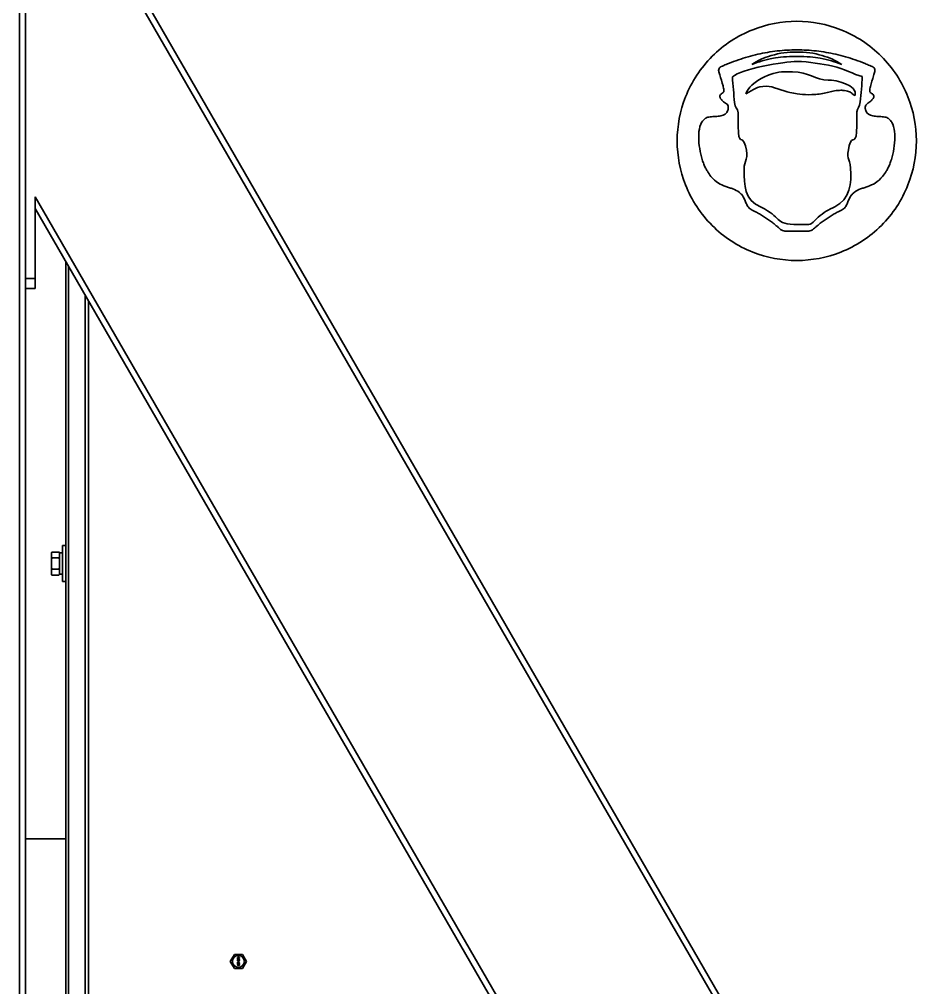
# Model space of a CAD drawing. Header units: millimetres. Extents: x 32496 to 166256, y 3504 to 23939.
# Drawn here: x 47928.6 to 48378.8, y 15483.6 to 15969.3 of the extents above; entities that cross this region are included whole.
import ezdxf

# ---------------------------------------------------------------- set-up
doc = ezdxf.new("R2010")
doc.units = ezdxf.units.MM
doc.layers.get('0').update_dxf_attribs({"lineweight": 35})

msp = doc.modelspace()

# ---------------------------------------------------------------- linework, layer by layer
at = {"linetype": 'Continuous'}
for p, q in [((47928.64, 17722.349), (47928.64, 15203.349)), ((47931.64, 15834.813), (47931.64, 16113.936)), ((47936.64, 16074.374), (48436.64, 15208.349)), ((47936.64, 16068.374), (48433.176, 15208.349)), ((48316.54, 15943.025), (48312.14, 15943.025)), ((47936.64, 15880.374), (48324.634, 15208.349)), ((47936.64, 15834.374), (47936.64, 15880.374)), ((47936.64, 15874.374), (48321.17, 15208.349)), ((47951.94, 15698.994), (47951.94, 15847.874)), ((47953.34, 15845.449), (47953.34, 15308.349)), ((47931.64, 15839.374), (47936.64, 15839.374)), ((47931.64, 15834.813), (47931.64, 15203.349)), ((47931.64, 15834.374), (47936.64, 15834.374)), ((47961.64, 15308.349), (47961.64, 15831.073)), ((47963.34, 15828.128), (47963.34, 15308.349)), ((47951.94, 15705.349), (47950.34, 15705.349)), ((47950.34, 15705.349), (47950.34, 15687.349)), ((47944.74, 15701.822), (47945.011, 15702.093)), ((47944.74, 15690.875), (47944.74, 15701.822)), ((47945.04, 15702.122), (47945.011, 15702.093)), ((47948.44, 15702.122), (47945.04, 15702.122)), ((47948.44, 15699.28), (47945.04, 15699.28)), ((47948.44, 15702.122), (47948.469, 15702.093)), ((47948.74, 15701.822), (47948.469, 15702.093)), ((47948.74, 15690.875), (47948.74, 15701.822)), ((47950.34, 15701.699), (47948.74, 15701.699)), ((47951.94, 15693.73), (47951.94, 15698.994)), ((47948.44, 15693.506), (47945.04, 15693.506)), ((47951.94, 15448.994), (47951.94, 15693.73)), ((47944.74, 15690.875), (47945.011, 15690.604)), ((47948.44, 15690.575), (47945.04, 15690.575)), ((47948.74, 15690.875), (47948.469, 15690.604)), ((47950.34, 15690.999), (47948.74, 15690.999)), ((47951.94, 15687.349), (47950.34, 15687.349)), ((47931.64, 15558.349), (47951.94, 15558.349)), ((48034.471, 15496.789), (48036.492, 15500.289)), ((48040.534, 15500.289), (48036.492, 15500.289)), ((48038.013, 15498.889), (48039.013, 15498.889)), ((48038.013, 15498.764), (48038.013, 15498.889)), ((48038.8, 15498.764), (48038.013, 15498.764)), ((48038.8, 15498.764), (48038.013, 15498.472)), ((48038.013, 15498.305), (48038.013, 15498.472)), ((48038.119, 15498.389), (48039.013, 15498.701)), ((48039.013, 15498.076), (48038.119, 15498.389)), ((48039.013, 15498.889), (48039.013, 15498.701)), ((48040.534, 15500.289), (48042.554, 15496.789)), ((48036.492, 15493.289), (48034.471, 15496.789)), ((48038.013, 15498.305), (48038.8, 15498.014)), ((48038.013, 15498.014), (48038.8, 15498.014)), ((48038.013, 15497.889), (48038.013, 15498.014)), ((48039.013, 15497.889), (48038.013, 15497.889)), ((48038.034, 15497.493), (48038.013, 15497.389)), ((48038.013, 15497.284), (48038.013, 15497.389)), ((48038.013, 15497.284), (48038.034, 15497.18)), ((48038.013, 15496.347), (48038.119, 15496.347)), ((48038.013, 15495.597), (48038.013, 15496.347)), ((48038.119, 15495.597), (48038.013, 15495.597)), ((48038.034, 15495.18), (48038.013, 15495.055)), ((48038.013, 15495.055), (48038.034, 15494.93)), ((48038.098, 15497.597), (48038.034, 15497.493)), ((48038.034, 15497.18), (48038.098, 15497.076)), ((48038.098, 15495.284), (48038.034, 15495.18)), ((48038.034, 15494.93), (48038.098, 15494.826)), ((48038.183, 15497.659), (48038.098, 15497.597)), ((48038.098, 15497.076), (48038.183, 15497.014)), ((48038.162, 15495.347), (48038.098, 15495.284)), ((48038.098, 15494.826), (48038.162, 15494.764)), ((48038.119, 15497.409), (48038.141, 15497.472)), ((48038.119, 15497.409), (48038.119, 15497.264)), ((48038.141, 15497.201), (48038.119, 15497.264)), ((48038.651, 15495.764), (48038.119, 15496.347)), ((48038.119, 15496.18), (48038.587, 15495.659)), ((48038.119, 15496.18), (48038.119, 15495.597)), ((48038.119, 15495.055), (48038.141, 15495.159)), ((48038.141, 15494.951), (48038.119, 15495.055)), ((48038.141, 15497.472), (48038.183, 15497.534)), ((48038.183, 15497.139), (48038.141, 15497.201)), ((48038.141, 15495.159), (48038.183, 15495.222)), ((48038.183, 15494.889), (48038.141, 15494.951)), ((48038.247, 15495.389), (48038.162, 15495.347)), ((48038.162, 15494.764), (48038.247, 15494.722)), ((48038.289, 15497.701), (48038.183, 15497.659)), ((48038.183, 15497.534), (48038.247, 15497.576)), ((48038.247, 15497.097), (48038.183, 15497.139)), ((48038.183, 15497.014), (48038.289, 15496.972)), ((48038.183, 15495.222), (48038.311, 15495.305)), ((48038.311, 15494.805), (48038.183, 15494.889)), ((48038.247, 15497.576), (48038.311, 15497.597)), ((48038.311, 15497.076), (48038.247, 15497.097)), ((48038.311, 15495.409), (48038.247, 15495.389)), ((48038.247, 15494.722), (48038.311, 15494.701)), ((48038.438, 15497.722), (48038.289, 15497.701)), ((48038.396, 15496.972), (48038.289, 15496.972)), ((48038.375, 15497.597), (48038.311, 15497.597)), ((48038.311, 15497.076), (48038.375, 15497.076)), ((48038.417, 15495.43), (48038.311, 15495.409)), ((48038.311, 15495.305), (48038.438, 15495.326)), ((48038.438, 15494.784), (48038.311, 15494.805)), ((48038.311, 15494.701), (48038.417, 15494.68)), ((48038.332, 15496.68), (48038.481, 15496.68)), ((48038.332, 15496.639), (48038.332, 15496.68)), ((48038.481, 15496.639), (48038.332, 15496.639)), ((48038.375, 15497.597), (48038.438, 15497.576)), ((48038.438, 15497.097), (48038.375, 15497.076)), ((48038.396, 15496.805), (48038.375, 15496.784)), ((48038.375, 15496.784), (48038.481, 15496.68)), ((48038.481, 15496.639), (48038.375, 15496.534)), ((48038.375, 15496.534), (48038.396, 15496.514)), ((48038.396, 15496.972), (48038.502, 15497.014)), ((48038.523, 15496.68), (48038.396, 15496.805)), ((48038.396, 15496.514), (48038.523, 15496.639)), ((48038.417, 15495.43), (48038.609, 15495.43)), ((48038.609, 15494.68), (48038.417, 15494.68)), ((48038.438, 15497.722), (48038.587, 15497.722)), ((48038.438, 15497.576), (48038.481, 15497.534)), ((48038.481, 15497.139), (48038.438, 15497.097)), ((48038.587, 15495.326), (48038.438, 15495.326)), ((48038.438, 15494.784), (48038.587, 15494.784)), ((48038.481, 15497.534), (48038.523, 15497.472)), ((48038.523, 15497.201), (48038.481, 15497.139)), ((48038.502, 15497.014), (48038.566, 15497.076)), ((48038.523, 15497.472), (48038.545, 15497.409)), ((48038.545, 15497.264), (48038.523, 15497.201)), ((48038.651, 15496.805), (48038.523, 15496.68)), ((48038.523, 15496.639), (48038.651, 15496.514)), ((48038.587, 15497.618), (48038.545, 15497.618)), ((48038.63, 15497.493), (48038.545, 15497.618)), ((48038.545, 15497.264), (48038.545, 15497.409)), ((48038.566, 15497.076), (48038.63, 15497.18)), ((48038.566, 15496.68), (48038.672, 15496.784)), ((48038.566, 15496.68), (48038.715, 15496.68)), ((48038.715, 15496.639), (48038.566, 15496.639)), ((48038.672, 15496.534), (48038.566, 15496.639)), ((48038.736, 15497.701), (48038.587, 15497.722)), ((48038.587, 15497.618), (48038.715, 15497.597)), ((48038.587, 15495.659), (48038.651, 15495.618)), ((48038.587, 15495.326), (48038.715, 15495.305)), ((48038.715, 15494.805), (48038.587, 15494.784)), ((48038.715, 15495.409), (48038.609, 15495.43)), ((48038.609, 15494.68), (48038.715, 15494.701)), ((48038.651, 15497.389), (48038.63, 15497.493)), ((48038.63, 15497.18), (48038.651, 15497.284)), ((48038.651, 15497.389), (48038.651, 15497.284)), ((48038.672, 15496.784), (48038.651, 15496.805)), ((48038.651, 15496.514), (48038.672, 15496.534)), ((48038.736, 15495.722), (48038.651, 15495.764)), ((48038.651, 15495.618), (48038.736, 15495.597)), ((48038.715, 15497.597), (48038.779, 15497.576)), ((48038.715, 15496.68), (48038.715, 15496.639)), ((48038.779, 15495.389), (48038.715, 15495.409)), ((48038.715, 15495.305), (48038.843, 15495.222)), ((48038.843, 15494.889), (48038.715, 15494.805)), ((48038.715, 15494.701), (48038.779, 15494.722)), ((48038.843, 15497.659), (48038.736, 15497.701)), ((48038.736, 15495.722), (48038.779, 15495.722)), ((48038.779, 15495.597), (48038.736, 15495.597)), ((48038.779, 15497.576), (48038.843, 15497.534)), ((48038.843, 15497.159), (48038.779, 15497.118)), ((48038.779, 15497.014), (48038.779, 15497.118)), ((48038.779, 15497.014), (48038.843, 15497.034)), ((48038.864, 15496.305), (48038.779, 15496.326)), ((48038.779, 15496.222), (48038.779, 15496.326)), ((48038.779, 15496.222), (48038.843, 15496.18)), ((48038.843, 15495.764), (48038.779, 15495.722)), ((48038.779, 15495.597), (48038.864, 15495.618)), ((48038.864, 15495.347), (48038.779, 15495.389)), ((48038.779, 15494.722), (48038.864, 15494.764)), ((48038.928, 15497.597), (48038.843, 15497.659)), ((48038.843, 15497.534), (48038.885, 15497.472)), ((48038.885, 15497.222), (48038.843, 15497.159)), ((48038.843, 15497.034), (48038.928, 15497.097)), ((48038.843, 15496.18), (48038.885, 15496.118)), ((48038.885, 15495.826), (48038.843, 15495.764)), ((48038.843, 15495.222), (48038.885, 15495.159)), ((48038.885, 15494.951), (48038.843, 15494.889)), ((48038.949, 15496.222), (48038.864, 15496.305)), ((48038.864, 15495.618), (48038.949, 15495.701)), ((48038.928, 15495.284), (48038.864, 15495.347)), ((48038.864, 15494.764), (48038.928, 15494.826)), ((48038.885, 15497.472), (48038.906, 15497.409)), ((48038.906, 15497.284), (48038.885, 15497.222)), ((48038.885, 15496.118), (48038.906, 15496.014)), ((48038.906, 15495.93), (48038.885, 15495.826)), ((48038.885, 15495.159), (48038.906, 15495.055)), ((48038.906, 15495.055), (48038.885, 15494.951)), ((48038.906, 15497.284), (48038.906, 15497.409)), ((48038.906, 15495.93), (48038.906, 15496.014)), ((48038.992, 15497.493), (48038.928, 15497.597)), ((48038.928, 15497.097), (48038.992, 15497.201)), ((48038.992, 15495.18), (48038.928, 15495.284)), ((48038.928, 15494.826), (48038.992, 15494.93)), ((48038.992, 15496.139), (48038.949, 15496.222)), ((48038.949, 15495.701), (48038.992, 15495.784)), ((48039.013, 15497.389), (48038.992, 15497.493)), ((48038.992, 15497.201), (48039.013, 15497.305)), ((48039.013, 15495.993), (48038.992, 15496.139)), ((48038.992, 15495.784), (48039.013, 15495.909)), ((48039.013, 15495.055), (48038.992, 15495.18)), ((48038.992, 15494.93), (48039.013, 15495.055)), ((48039.013, 15498.076), (48039.013, 15497.889)), ((48039.013, 15497.389), (48039.013, 15497.305)), ((48039.013, 15495.993), (48039.013, 15495.909)), ((48042.554, 15496.789), (48040.534, 15493.289)), ((48036.492, 15493.289), (48040.534, 15493.289))]:
    msp.add_line(p, q, dxfattribs=at)
msp.add_circle((48038.513, 15496.789), 3, dxfattribs=at)
for centre, radius, start, end in [((47947.554, 15693.165), 3.606, 218.71028, 219.13391), ((47948.877, 15694.355), 5.386, 224.12457, 224.56524), ((47944.604, 15694.354), 5.384, 315.43477, 315.87545), ((47945.925, 15693.166), 3.607, 320.8641, 321.28972)]:
    msp.add_arc(centre, radius, start, end, dxfattribs=at)
for points, knots in [([(48378.64, 15908.349), (48378.64, 15915.887), (48375.646, 15931.593), (48362.263, 15951.971), (48341.885, 15965.354), (48318.64, 15969.786), (48295.396, 15965.355), (48275.017, 15951.972), (48261.635, 15931.595), (48258.64, 15915.89), (48258.64, 15908.352)], [0, 0, 0, 0, 0.1199934, 0.2500019, 0.3800171, 0.5000177, 0.6200103, 0.750015, 0.8800253, 1, 1, 1, 1]), ([(48284.09, 15923.756), (48284.169, 15924.042), (48284.278, 15924.558), (48284.333, 15925.446), (48284.086, 15926.35), (48283.323, 15927.068), (48282.394, 15927.641), (48281.666, 15928.163), (48281.143, 15928.678), (48280.717, 15929.14), (48280.292, 15929.706), (48280.01, 15930.338), (48279.963, 15931.047), (48280.432, 15931.739), (48281.112, 15932.19), (48281.72, 15932.594), (48281.97, 15932.91), (48282.085, 15933.268), (48282.073, 15933.986), (48281.917, 15934.93), (48281.341, 15937.355), (48280.379, 15940.14), (48279.702, 15942.444), (48279.516, 15943.138), (48279.444, 15943.532), (48279.408, 15944.001), (48279.576, 15944.685), (48280.176, 15945.369), (48280.88, 15945.69), (48282.436, 15946.366), (48285.202, 15947.511), (48290.885, 15949.626), (48298.984, 15951.947), (48308.728, 15953.639), (48318.759, 15954.223), (48328.497, 15953.641), (48338.349, 15951.938), (48346.422, 15949.615), (48352.111, 15947.5), (48354.88, 15946.347), (48356.306, 15945.734), (48356.755, 15945.526), (48356.855, 15945.47)], [0, 0, 0, 0, 0.0081759, 0.0145446, 0.0244614, 0.0334992, 0.0433282, 0.0544139, 0.058301, 0.0634424, 0.071678, 0.0777394, 0.0824445, 0.0908813, 0.099747, 0.1069242, 0.1084886, 0.1108443, 0.1176024, 0.1272742, 0.1389925, 0.1893767, 0.2007673, 0.2087672, 0.2099052, 0.2122482, 0.2222118, 0.2296002, 0.2373872, 0.2503094, 0.2759624, 0.3265422, 0.425367, 0.5217893, 0.6158495, 0.7118768, 0.807904, 0.9068378, 0.9574743, 0.9831509, 0.9960883, 1, 1, 1, 1]), ([(48318.64, 15952.83), (48314.229, 15953.044), (48306.552, 15951.884), (48298.894, 15948.7), (48296.015, 15946.669)], [0, 0, 0, 0, 0.5469456, 1, 1, 1, 1]), ([(48296.015, 15946.669), (48299.718, 15948.064), (48304.567, 15949.73), (48313.473, 15950.744), (48318.64, 15950.658)], [0, 0, 0, 0, 0.5923883, 1, 1, 1, 1]), ([(48341.264, 15946.669), (48338.386, 15948.7), (48330.728, 15951.884), (48323.05, 15953.044), (48318.64, 15952.83)], [0, 0, 0, 0, 0.4530544, 1, 1, 1, 1]), ([(48318.64, 15950.658), (48323.807, 15950.744), (48332.712, 15949.73), (48337.562, 15948.064), (48341.264, 15946.669)], [0, 0, 0, 0, 0.4076117, 1, 1, 1, 1]), ([(48356.855, 15945.47), (48356.955, 15945.416), (48357.233, 15945.236), (48357.725, 15944.651), (48357.884, 15943.969), (48357.836, 15943.451), (48357.721, 15942.944), (48357.498, 15942.116), (48356.792, 15939.811), (48355.821, 15936.943), (48355.309, 15934.614), (48355.198, 15933.754), (48355.22, 15933.096), (48355.386, 15932.811), (48355.649, 15932.531), (48356.261, 15932.133), (48356.946, 15931.657), (48357.351, 15930.933), (48357.238, 15930.21), (48356.907, 15929.564), (48356.443, 15928.988), (48356.017, 15928.544), (48355.507, 15928.07), (48354.811, 15927.587), (48353.899, 15927.018), (48353.164, 15926.285), (48352.948, 15925.365), (48353.008, 15924.632), (48353.108, 15924.093), (48353.637, 15921.956), (48356.008, 15920.825), (48359.521, 15920.611), (48362.025, 15920.507), (48363.79, 15920.134), (48364.646, 15919.586), (48365.127, 15919.215), (48365.982, 15918.341), (48367.346, 15915.922), (48368.019, 15911.459), (48367.678, 15905.943), (48366.756, 15901.265), (48365.756, 15897.916), (48365.057, 15896.042), (48364.301, 15894.481), (48363.314, 15892.693), (48361.428, 15889.943), (48358.339, 15887.144), (48354.975, 15885.677), (48352.439, 15884.864), (48350.081, 15884.1), (48347.927, 15883.087), (48346.332, 15881.517), (48345.27, 15880.087), (48344.504, 15878.423), (48343.776, 15876.344), (48342.576, 15874.461), (48341.05, 15873.523), (48339.913, 15873.045), (48339.238, 15872.727), (48338.041, 15872.118), (48335.643, 15870.727), (48332.998, 15868.937), (48330.544, 15867.131), (48329.049, 15865.944), (48327.946, 15864.987), (48327.148, 15864.266), (48326.261, 15863.534), (48325.348, 15863.196), (48324.044, 15863.093), (48321.892, 15863.052), (48320.038, 15863.065), (48318.64, 15863.031)], [0, 0, 0, 0, 0.0031586, 0.0091977, 0.0172335, 0.0191196, 0.0213026, 0.029371, 0.0390525, 0.0787158, 0.0877379, 0.094978, 0.0997755, 0.1011797, 0.1025175, 0.1085398, 0.1156939, 0.1225901, 0.1265639, 0.1317697, 0.1388409, 0.1431573, 0.1455345, 0.1543897, 0.1622591, 0.1695535, 0.1776833, 0.1829652, 0.1860725, 0.1900256, 0.231557, 0.253449, 0.2749027, 0.2931923, 0.2955458, 0.2996587, 0.3079813, 0.3254706, 0.3667589, 0.4145399, 0.4621851, 0.4837333, 0.5022519, 0.5121965, 0.5270933, 0.5532909, 0.5956759, 0.630919, 0.6468657, 0.6621366, 0.6929497, 0.7064227, 0.7172767, 0.736618, 0.7536616, 0.7709603, 0.7923505, 0.7971392, 0.8015926, 0.8108713, 0.8304939, 0.8704234, 0.8903144, 0.906171, 0.9178858, 0.9265056, 0.9330794, 0.9457785, 0.9538375, 0.965016, 1, 1, 1, 1]), ([(48347.96, 15931.091), (48347.608, 15931.15), (48347.039, 15931.539), (48346.015, 15932.509), (48344.525, 15933.281), (48342.698, 15933.661), (48340.951, 15933.769), (48339.162, 15933.68), (48337.128, 15933.391), (48334.68, 15932.804), (48331.666, 15932.052), (48329.402, 15931.73), (48328.16, 15931.668)], [0, 0, 0, 0, 0.1365378, 0.2730755, 0.4096133, 0.4778822, 0.546151, 0.6028822, 0.6596133, 0.7730755, 0.8865378, 1, 1, 1, 1]), ([(48318.64, 15863.031), (48317.242, 15863.065), (48315.388, 15863.053), (48313.236, 15863.093), (48311.932, 15863.197), (48311.019, 15863.534), (48310.133, 15864.266), (48309.335, 15864.987), (48308.233, 15865.943), (48306.739, 15867.131), (48304.285, 15868.937), (48301.64, 15870.727), (48299.243, 15872.118), (48298.046, 15872.727), (48297.372, 15873.046), (48296.235, 15873.524), (48294.709, 15874.46), (48293.507, 15876.343), (48292.779, 15878.42), (48292.015, 15880.084), (48290.955, 15881.513), (48289.363, 15883.084), (48287.212, 15884.1), (48284.854, 15884.865), (48282.317, 15885.678), (48278.952, 15887.143), (48275.861, 15889.939), (48273.974, 15892.689), (48272.986, 15894.478), (48272.229, 15896.04), (48271.529, 15897.916), (48270.529, 15901.267), (48269.607, 15905.947), (48269.265, 15911.464), (48269.941, 15915.935), (48271.312, 15918.361), (48272.179, 15919.238), (48272.662, 15919.607), (48273.526, 15920.15), (48275.313, 15920.518), (48277.812, 15920.614), (48281.439, 15920.86), (48283.587, 15921.937), (48284.09, 15923.756)], [0, 0, 0, 0, 0.0430302, 0.0567818, 0.0666958, 0.0823154, 0.0904002, 0.1009961, 0.1154018, 0.1349, 0.1593931, 0.208526, 0.2326747, 0.244095, 0.2495788, 0.2554593, 0.2818395, 0.3031654, 0.3241714, 0.3480063, 0.3613742, 0.3779519, 0.4159292, 0.4347621, 0.4544304, 0.4978923, 0.5501559, 0.5824568, 0.6008229, 0.6131423, 0.6359804, 0.6625614, 0.7213324, 0.7802714, 0.8311957, 0.8529315, 0.8632749, 0.8683882, 0.8711534, 0.8939687, 0.9208302, 0.9476916, 1, 1, 1, 1]), ([(48258.64, 15908.352), (48258.639, 15900.813), (48261.633, 15885.106), (48275.016, 15864.726), (48295.395, 15851.343), (48318.639, 15846.912), (48341.884, 15851.343), (48362.262, 15864.725), (48375.645, 15885.104), (48378.64, 15900.81), (48378.64, 15908.349)], [0, 0, 0, 0, 0.1200087, 0.2500101, 0.3800172, 0.5000091, 0.6199962, 0.7499986, 0.8800066, 1, 1, 1, 1]), ([(47945.011, 15702.093), (47944.986, 15702.069), (47944.893, 15701.973), (47944.803, 15701.874), (47944.74, 15701.797)], [0, 0, 0, 0, 0.2550625, 1, 1, 1, 1]), ([(47944.74, 15699.605), (47944.763, 15699.577), (47944.858, 15699.465), (47944.96, 15699.358), (47945.04, 15699.28)], [0, 0, 0, 0, 0.2444076, 1, 1, 1, 1]), ([(47948.74, 15699.605), (47948.717, 15699.577), (47948.621, 15699.465), (47948.519, 15699.358), (47948.44, 15699.28)], [0, 0, 0, 0, 0.2444076, 1, 1, 1, 1]), ([(47948.469, 15702.093), (47948.493, 15702.069), (47948.587, 15701.973), (47948.676, 15701.874), (47948.74, 15701.797)], [0, 0, 0, 0, 0.2550615, 1, 1, 1, 1]), ([(47945.04, 15693.506), (47945.013, 15693.479), (47944.909, 15693.371), (47944.81, 15693.259), (47944.74, 15693.171)], [0, 0, 0, 0, 0.2552115, 1, 1, 1, 1]), ([(47948.44, 15693.506), (47948.467, 15693.479), (47948.571, 15693.371), (47948.67, 15693.259), (47948.74, 15693.171)], [0, 0, 0, 0, 0.2552107, 1, 1, 1, 1]), ([(47944.757, 15690.89), (47944.776, 15690.865), (47944.858, 15690.768), (47944.944, 15690.674), (47945.011, 15690.605)], [0, 0, 0, 0, 0.2454956, 1, 1, 1, 1]), ([(47948.723, 15690.889), (47948.703, 15690.865), (47948.622, 15690.768), (47948.536, 15690.674), (47948.469, 15690.605)], [0, 0, 0, 0, 0.2454974, 1, 1, 1, 1])]:
    msp.add_open_spline(points, degree=3, knots=knots, dxfattribs=at)
for points in [[(48318.62, 15948.185), (48312.463, 15948.185), (48290.549, 15944.53), (48286.33, 15940.487)], [(48336.69, 15945.867), (48331.263, 15946.924), (48324.802, 15948.186), (48318.62, 15948.185)], [(48351.41, 15940.703), (48347.195, 15941.617), (48342.186, 15944.796), (48336.69, 15945.867)], [(48286.33, 15940.487), (48286.619, 15936.154), (48287.098, 15931.956), (48287.36, 15927.56)], [(48293.03, 15931.93), (48295.224, 15938.056), (48305.877, 15943.024), (48312.14, 15943.025)], [(48316.54, 15943.025), (48324.504, 15943.025), (48328.143, 15938.854), (48334.36, 15938.895)], [(48350.5, 15927.934), (48350.88, 15932.153), (48351.483, 15936.49), (48351.41, 15940.703)], [(48303.62, 15935.805), (48297.826, 15935.762), (48297.613, 15934.2), (48293.03, 15931.93)], [(48315.17, 15932.634), (48311.627, 15933.312), (48306.332, 15935.825), (48303.62, 15935.805)], [(48334.36, 15938.895), (48338.312, 15938.921), (48349.151, 15936.56), (48347.96, 15931.091)], [(48328.16, 15931.668), (48322.231, 15931.368), (48320.899, 15931.539), (48315.17, 15932.634)], [(48287.36, 15927.56), (48287.515, 15924.95), (48289.048, 15924.843), (48289.23, 15922.463)], [(48348.77, 15922.953), (48348.999, 15924.801), (48350.27, 15925.386), (48350.5, 15927.934)], [(48289.23, 15922.463), (48289.37, 15920.626), (48289.139, 15917.768), (48289.18, 15915.708)], [(48348.81, 15915.948), (48348.828, 15917.804), (48348.577, 15921.398), (48348.77, 15922.953)], [(48289.18, 15915.708), (48289.394, 15904.905), (48291.194, 15912.197), (48292.98, 15905.822)], [(48344.99, 15906.085), (48346.315, 15911.642), (48348.708, 15905.385), (48348.81, 15915.948)], [(48292.98, 15905.822), (48294.784, 15899.38), (48292.165, 15898.675), (48292.21, 15894.041)], [(48345.64, 15894.7), (48345.074, 15900.288), (48343.33, 15899.123), (48344.99, 15906.085)], [(48292.21, 15894.041), (48292.288, 15885.911), (48292.241, 15878.944), (48300.71, 15875.094)], [(48337.8, 15875.336), (48345.185, 15878.97), (48346.396, 15887.225), (48345.64, 15894.7)], [(48300.71, 15875.094), (48311.308, 15870.277), (48306.685, 15866.483), (48319.38, 15866.411)], [(48329.36, 15870.094), (48331.825, 15872.406), (48334.8, 15873.861), (48337.8, 15875.336)], [(48319.38, 15866.411), (48326.788, 15866.369), (48324.62, 15865.65), (48329.36, 15870.094)], [(47945.04, 15699.28), (47944.932, 15699.064), (47944.831, 15698.844), (47944.74, 15698.62)], [(47948.44, 15699.28), (47948.548, 15699.064), (47948.649, 15698.844), (47948.74, 15698.62)], [(47944.74, 15694.166), (47944.831, 15693.942), (47944.932, 15693.722), (47945.04, 15693.506)], [(47948.74, 15694.166), (47948.649, 15693.942), (47948.548, 15693.722), (47948.44, 15693.506)]]:
    msp.add_open_spline(points, degree=3, dxfattribs=at)

doc.saveas('drawing.dxf')
